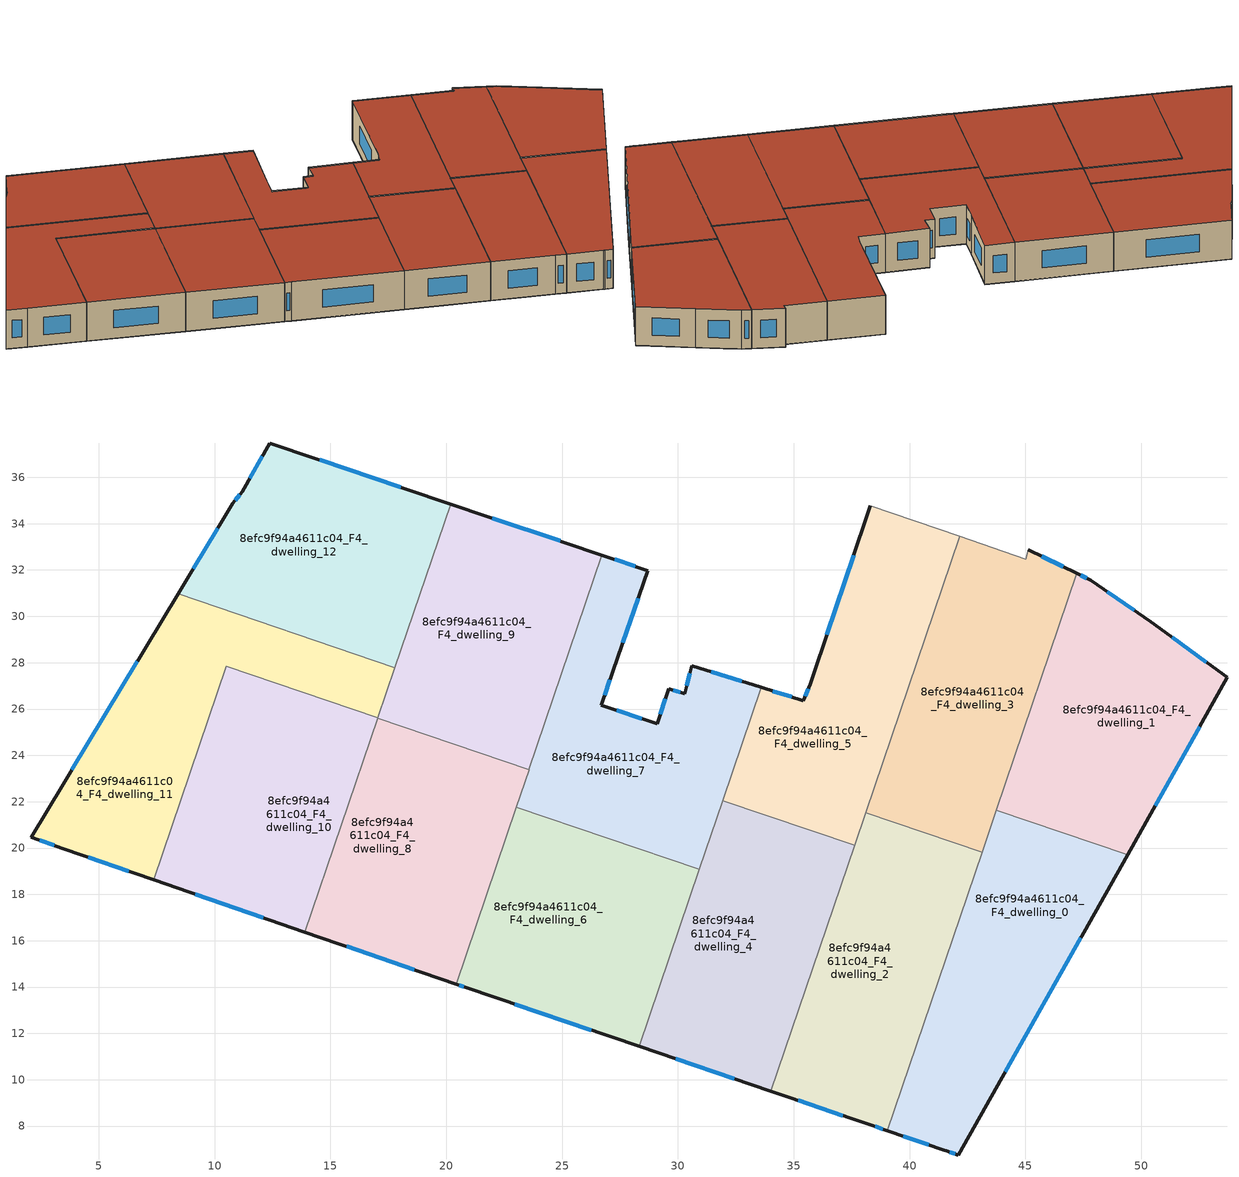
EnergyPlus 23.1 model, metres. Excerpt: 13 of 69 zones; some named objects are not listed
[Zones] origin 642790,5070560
8efc9f94a4611c04_F4_dwelling_0
 floor to 8efc9f94a4611c04_F3_dwelling_12 (EU_floor_Construction): 45.85,13.4 49.41,19.71 43.74,21.63 41.73,15.72 z12
 floor to 8efc9f94a4611c04_F3_dwelling_13 (EU_floor_Construction): 42.1,6.75 45.85,13.4 41.73,15.72 39.04,7.8 41.5,6.95 z12
 wall outside (EU_wall_Construction): 49.41,19.71 42.1,6.75 41.57,6.93 41.5,6.95 39.04,7.8 z12:15
 wall to 8efc9f94a4611c04_F4_dwelling_1 (EU_wall_Construction): 43.74,21.63 49.41,19.71 z12:15
 wall to 8efc9f94a4611c04_F4_dwelling_2 (EU_wall_Construction): 39.04,7.8 43.13,19.82 z12:15
 wall to 8efc9f94a4611c04_F4_dwelling_3 (EU_wall_Construction): 43.13,19.82 43.74,21.63 z12:15
 window (EU_Window_Construction): 40.82,7.19 39.72,7.56 / 47.38,16.12 44.13,10.34 / 41.96,6.8 41.72,6.88 z12.83:14.17
 roof outside (EU_roof_Construction): 49.41,19.71 42.1,6.75 41.57,6.93 41.5,6.95 39.04,7.8 43.74,21.63 z15
8efc9f94a4611c04_F4_dwelling_1
 floor to 8efc9f94a4611c04_F3_dwelling_11 (EU_floor_Construction): 49.87,20.53 53.72,27.36 50.42,29.76 48.85,30.85 44.69,23.45 z12
 floor to 8efc9f94a4611c04_F3_dwelling_12 (EU_floor_Construction): 49.41,19.71 49.87,20.53 44.69,23.45 43.87,21.99 43.74,21.63 z12
 floor to 8efc9f94a4611c04_F3_dwelling_9 (EU_floor_Construction): 43.87,21.99 48.85,30.85 47.81,31.57 47.22,31.85 z12
 wall outside (EU_wall_Construction): 47.22,31.85 47.81,31.57 50.42,29.76 53.72,27.36 49.41,19.71 z12:15
 wall to 8efc9f94a4611c04_F4_dwelling_3 (EU_wall_Construction): 43.74,21.63 47.22,31.85 z12:15
 window (EU_Window_Construction): 52.52,25.24 50.6,21.83 / 47.38,31.77 47.65,31.65 / 48.54,31.07 49.7,30.26 / 51.33,29.1 52.8,28.03 z12.83:14.17
 roof outside (EU_roof_Construction): 50.42,29.76 53.72,27.36 49.41,19.71 43.74,21.63 47.22,31.85 47.81,31.57 z15
8efc9f94a4611c04_F4_dwelling_10
 floor to 8efc9f94a4611c04_F3_dwelling_4 (EU_floor_Construction): 13.9,16.37 17.05,25.62 14.32,26.54 9.46,17.91 z12
 floor to 8efc9f94a4611c04_F3_dwelling_1 (EU_floor_Construction): 12.27,22.9 14.32,26.54 10.5,27.84 9.37,24.53 z12
 floor to 8efc9f94a4611c04_F3_dwelling_2 (EU_floor_Construction): 9.46,17.91 12.27,22.9 9.37,24.53 7.37,18.63 z12
 wall outside (EU_wall_Construction): 13.9,16.37 7.37,18.63 z12:15
 wall to 8efc9f94a4611c04_F4_dwelling_11 (EU_wall_Construction): 7.37,18.63 10.5,27.84 17.05,25.62 z12:15
 wall to 8efc9f94a4611c04_F4_dwelling_8 (EU_wall_Construction): 17.04,25.61 13.9,16.37 z12:15
 window (EU_Window_Construction): 12.09,17 9.18,18.01 z12.83:14.17
 roof outside (EU_roof_Construction): 17.05,25.62 13.9,16.37 7.37,18.63 10.5,27.84 z15
8efc9f94a4611c04_F4_dwelling_11
 floor to 8efc9f94a4611c04_F3_dwelling_1 (EU_floor_Construction): 14.32,26.54 15.47,28.58 8.43,30.97 5.76,26.57 9.37,24.53 10.5,27.84 z12
 floor to 8efc9f94a4611c04_F3_dwelling_2 (EU_floor_Construction): 7.37,18.63 9.37,24.53 5.76,26.57 2.08,20.47 3.48,19.97 z12
 floor to 8efc9f94a4611c04_F3_dwelling_3 (EU_floor_Construction): 17.1,25.77 17.78,27.79 15.47,28.58 14.66,27.14 z12
 floor to 8efc9f94a4611c04_F3_dwelling_4 (EU_floor_Construction): 17.04,25.62 17.1,25.77 14.66,27.14 14.32,26.54 z12
 wall outside (EU_wall_Construction): 7.37,18.63 3.48,19.97 2.08,20.47 8.43,30.97 z12:15
 wall to 8efc9f94a4611c04_F4_dwelling_12 (EU_wall_Construction): 8.43,30.97 17.78,27.79 z12:15
 wall to 8efc9f94a4611c04_F4_dwelling_9 (EU_wall_Construction): 17.78,27.79 17.05,25.62 z12:15
 window (EU_Window_Construction): 6.29,19 4.56,19.6 / 3.09,20.11 2.47,20.33 / 3.84,23.38 6.67,28.07 z12.83:14.17
 roof outside (EU_roof_Construction): 17.78,27.79 17.05,25.62 10.5,27.84 7.37,18.63 3.48,19.97 2.08,20.47 8.43,30.97 z15
8efc9f94a4611c04_F4_dwelling_12
 floor to 8efc9f94a4611c04_F3_dwelling_0 (EU_floor_Construction): 15.51,28.66 19.19,35.19 12.39,37.48 11.19,35.38 10.79,34.88 9.18,32.22 z12
 floor to 8efc9f94a4611c04_F3_dwelling_1 (EU_floor_Construction): 15.47,28.58 15.51,28.66 9.18,32.22 8.43,30.97 z12
 floor to 8efc9f94a4611c04_F3_dwelling_3 (EU_floor_Construction): 17.78,27.79 20.19,34.85 19.19,35.19 15.47,28.58 z12
 wall outside (EU_wall_Construction): 8.43,30.97 10.79,34.88 11.19,35.38 12.39,37.48 20.19,34.85 z12:15
 wall to 8efc9f94a4611c04_F4_dwelling_9 (EU_wall_Construction): 20.19,34.85 17.78,27.79 z12:15
 window (EU_Window_Construction): 9.08,32.05 10.13,33.8 / 10.9,35.02 11.08,35.24 / 11.52,35.96 12.06,36.9 / 14.55,36.75 18.03,35.58 z12.83:14.17
 roof outside (EU_roof_Construction): 20.19,34.85 17.78,27.79 8.43,30.97 10.79,34.88 11.19,35.38 12.39,37.48 z15
8efc9f94a4611c04_F4_dwelling_2
 floor to 8efc9f94a4611c04_F3_dwelling_10 (EU_floor_Construction): 36.38,8.7 42.45,19.49 39.92,20.91 38.1,21.53 34.02,9.51 z12
 floor to 8efc9f94a4611c04_F3_dwelling_9 (EU_floor_Construction): 42.45,19.49 42.72,19.96 39.92,20.91 z12
 floor to 8efc9f94a4611c04_F3_dwelling_13 (EU_floor_Construction): 39.04,7.8 41.73,15.72 40.67,16.32 36.38,8.7 38.3,8.05 z12
 floor to 8efc9f94a4611c04_F3_dwelling_12 (EU_floor_Construction): 41.73,15.72 43.13,19.82 42.72,19.96 40.67,16.32 z12
 wall outside (EU_wall_Construction): 39.04,7.8 38.3,8.05 34.02,9.51 z12:15
 wall to 8efc9f94a4611c04_F4_dwelling_3 (EU_wall_Construction): 38.1,21.53 43.13,19.82 z12:15
 wall to 8efc9f94a4611c04_F4_dwelling_4 (EU_wall_Construction): 34.02,9.51 37.62,20.11 z12:15
 wall to 8efc9f94a4611c04_F4_dwelling_5 (EU_wall_Construction): 37.62,20.11 38.1,21.53 z12:15
 window (EU_Window_Construction): 37.11,8.46 35.2,9.1 / 38.83,7.87 38.51,7.98 z12.83:14.17
 roof outside (EU_roof_Construction): 43.13,19.82 39.04,7.8 38.3,8.05 34.02,9.51 38.1,21.53 z15
8efc9f94a4611c04_F4_dwelling_3
 floor to 8efc9f94a4611c04_F3_dwelling_9 (EU_floor_Construction): 43.87,21.99 47.22,31.85 45.11,32.87 45.01,32.47 43.56,32.97 39.62,25.97 38.22,21.87 39.92,20.91 42.72,19.96 z12
 floor to 8efc9f94a4611c04_F3_dwelling_7 (EU_floor_Construction): 39.62,25.97 43.56,32.97 42.16,33.45 z12
 floor to 8efc9f94a4611c04_F3_dwelling_12 (EU_floor_Construction): 43.13,19.82 43.87,21.99 42.72,19.96 z12
 floor to 8efc9f94a4611c04_F3_dwelling_10 (EU_floor_Construction): 39.92,20.91 38.22,21.87 38.1,21.53 z12
 wall outside (EU_wall_Construction): 45.11,32.87 47.22,31.85 z12:15
 wall adiabatic (EU_wall_Construction): 42.16,33.45 45.01,32.47 45.11,32.87 z12:15
 wall to 8efc9f94a4611c04_F4_dwelling_5 (EU_wall_Construction): 38.1,21.53 42.16,33.45 z12:15
 window (EU_Window_Construction): 45.7,32.59 46.64,32.14 z12.83:14.17
 roof outside (EU_roof_Construction): 47.22,31.85 43.13,19.82 38.1,21.53 42.16,33.45 45.01,32.47 45.11,32.87 z15
8efc9f94a4611c04_F4_dwelling_4
 floor to 8efc9f94a4611c04_F3_dwelling_8 (EU_floor_Construction): 30.93,10.55 36.39,20.24 35.05,20.99 31.93,22.05 28.32,11.44 z12
 floor to 8efc9f94a4611c04_F3_dwelling_7 (EU_floor_Construction): 36.39,20.24 36.53,20.49 35.05,20.99 z12
 floor to 8efc9f94a4611c04_F3_dwelling_10 (EU_floor_Construction): 34.02,9.51 37.62,20.11 36.53,20.49 30.93,10.55 z12
 wall outside (EU_wall_Construction): 34.02,9.51 28.32,11.44 z12:15
 wall to 8efc9f94a4611c04_F4_dwelling_5 (EU_wall_Construction): 31.93,22.05 37.62,20.11 z12:15
 wall to 8efc9f94a4611c04_F4_dwelling_6 (EU_wall_Construction): 28.32,11.44 30.92,19.08 z12:15
 wall to 8efc9f94a4611c04_F4_dwelling_7 (EU_wall_Construction): 30.92,19.08 31.93,22.05 z12:15
 window (EU_Window_Construction): 32.44,10.04 29.9,10.9 z12.83:14.17
 roof outside (EU_roof_Construction): 37.62,20.11 34.02,9.51 28.32,11.44 31.93,22.05 z15
8efc9f94a4611c04_F4_dwelling_5
 floor to 8efc9f94a4611c04_F3_dwelling_7 (EU_floor_Construction): 36.53,20.49 39.62,25.97 42.16,33.45 38.31,34.77 35.7,27.07 35.4,26.37 33.59,26.93 32.13,22.63 35.05,20.99 z12
 floor to 8efc9f94a4611c04_F3_dwelling_9 (EU_floor_Construction): 38.22,21.87 39.62,25.97 37.53,22.26 z12
 floor to 8efc9f94a4611c04_F3_dwelling_8 (EU_floor_Construction): 35.05,20.99 32.13,22.63 31.93,22.05 z12
 floor adiabatic (EU_floor_Construction): 37.62,20.11 38.22,21.87 37.53,22.26 36.53,20.49 z12
 wall outside (EU_wall_Construction): 33.59,26.93 35.4,26.37 35.7,27.07 38.31,34.77 z12:15
 wall adiabatic (EU_wall_Construction): 38.31,34.77 42.16,33.45 z12:15
 wall to 8efc9f94a4611c04_F4_dwelling_7 (EU_wall_Construction): 31.93,22.05 33.59,26.93 z12:15
 window (EU_Window_Construction): 34.09,26.78 34.9,26.52 / 35.49,26.56 35.62,26.87 / 36.43,29.2 37.59,32.64 z12.83:14.17
 roof outside (EU_roof_Construction): 42.16,33.45 37.62,20.11 31.93,22.05 33.59,26.93 35.4,26.37 35.7,27.07 38.31,34.77 z15
8efc9f94a4611c04_F4_dwelling_6
 floor to 8efc9f94a4611c04_F3_dwelling_6 (EU_floor_Construction): 24.92,12.59 28.62,19.17 25.52,20.92 23.02,21.77 20.42,14.12 20.89,13.96 z12
 floor to 8efc9f94a4611c04_F3_dwelling_8 (EU_floor_Construction): 28.32,11.44 30.92,19.08 28.95,19.75 24.92,12.59 z12
 floor to 8efc9f94a4611c04_F3_dwelling_5 (EU_floor_Construction): 28.62,19.17 28.95,19.75 25.52,20.92 z12
 wall outside (EU_wall_Construction): 28.32,11.44 20.89,13.96 20.42,14.12 z12:15
 wall to 8efc9f94a4611c04_F4_dwelling_7 (EU_wall_Construction): 23.02,21.77 30.92,19.08 z12:15
 wall to 8efc9f94a4611c04_F4_dwelling_8 (EU_wall_Construction): 20.42,14.12 23.02,21.77 z12:15
 window (EU_Window_Construction): 20.76,14.01 20.55,14.08 / 26.26,12.14 22.95,13.26 z12.83:14.17
 roof outside (EU_roof_Construction): 30.92,19.08 28.32,11.44 20.89,13.96 20.42,14.12 23.02,21.77 z15
8efc9f94a4611c04_F4_dwelling_7
 floor to 8efc9f94a4611c04_F3_dwelling_5 (EU_floor_Construction): 28.95,19.75 33.09,27.09 30.6,27.87 30.3,26.67 29.6,26.87 29.1,25.37 26.7,26.17 27.2,27.67 28.7,31.97 26.72,32.64 23.18,22.24 25.52,20.92 z12
 floor to 8efc9f94a4611c04_F3_dwelling_7 (EU_floor_Construction): 32.13,22.63 33.59,26.93 33.09,27.09 30.95,23.3 z12
 floor to 8efc9f94a4611c04_F3_dwelling_6 (EU_floor_Construction): 25.52,20.92 23.18,22.24 23.02,21.77 z12
 floor to 8efc9f94a4611c04_F3_dwelling_8 (EU_floor_Construction): 30.92,19.08 32.13,22.63 30.95,23.3 28.95,19.75 z12
 wall outside (EU_wall_Construction): 26.72,32.64 28.7,31.97 27.2,27.67 26.7,26.17 29.1,25.37 29.6,26.87 30.3,26.67 30.6,27.87 33.59,26.93 z12:15
 wall to 8efc9f94a4611c04_F4_dwelling_9 (EU_wall_Construction): 23.57,23.39 26.72,32.64 z12:15
 wall to 8efc9f94a4611c04_F4_dwelling_8 (EU_wall_Construction): 23.02,21.77 23.57,23.39 z12:15
 window (EU_Window_Construction): 27.06,27.26 26.84,26.59 / 27.36,25.95 28.43,25.59 / 29.24,25.78 29.46,26.45 / 29.79,26.81 30.11,26.72 / 30.38,27 30.52,27.54 / 31.43,27.61 32.76,27.19 / 27.27,32.46 28.15,32.16 / 28.29,30.78 27.61,28.86 z12.83:14.17
 roof outside (EU_roof_Construction): 28.7,31.97 27.2,27.67 26.7,26.17 29.1,25.37 29.6,26.87 30.3,26.67 30.6,27.87 33.59,26.93 30.92,19.08 23.02,21.77 26.72,32.64 z15
8efc9f94a4611c04_F4_dwelling_8
 floor to 8efc9f94a4611c04_F3_dwelling_4 (EU_floor_Construction): 16.52,15.47 21.06,23.54 17.9,25.31 17.04,25.61 13.9,16.37 z12
 floor to 8efc9f94a4611c04_F3_dwelling_3 (EU_floor_Construction): 21.06,23.54 21.4,24.13 17.9,25.31 z12
 floor to 8efc9f94a4611c04_F3_dwelling_6 (EU_floor_Construction): 20.42,14.12 23.18,22.24 21.02,23.45 16.52,15.47 z12
 floor to 8efc9f94a4611c04_F3_dwelling_5 (EU_floor_Construction): 23.18,22.24 23.57,23.39 21.4,24.13 21.02,23.45 z12
 wall outside (EU_wall_Construction): 20.42,14.12 13.9,16.37 z12:15
 wall to 8efc9f94a4611c04_F4_dwelling_9 (EU_wall_Construction): 17.04,25.61 23.57,23.39 z12:15
 window (EU_Window_Construction): 18.62,14.75 15.71,15.75 z12.83:14.17
 roof outside (EU_roof_Construction): 23.57,23.39 20.42,14.12 13.9,16.37 17.04,25.61 z15
8efc9f94a4611c04_F4_dwelling_9
 floor to 8efc9f94a4611c04_F3_dwelling_3 (EU_floor_Construction): 21.4,24.13 26.28,32.79 20.19,34.85 17.1,25.77 17.9,25.31 z12
 floor adiabatic (EU_floor_Construction): 23.57,23.39 26.72,32.64 26.28,32.79 21.4,24.13 z12
 floor to 8efc9f94a4611c04_F3_dwelling_4 (EU_floor_Construction): 17.9,25.31 17.1,25.77 17.04,25.61 z12
 wall outside (EU_wall_Construction): 20.19,34.85 26.72,32.64 z12:15
 window (EU_Window_Construction): 21.99,34.24 24.91,33.25 z12.83:14.17
 roof outside (EU_roof_Construction): 26.72,32.64 23.57,23.39 17.04,25.61 20.19,34.85 z15
[Building]
EU S2 Campaign: North Axis=0; Terrain=City; Solar Distribution=FullExterior
[Site:Location]
Lyon-Bron: Latitude=45.75; Longitude=5; Time Zone=1; Elevation=198
[SizingPeriod:WeatherFileDays]
AnnualSizingPeriod: Begin Month=1; Begin Day of Month=1; End Month=12; End Day of Month=31; Day of Week for Start Day=Monday; Use Weather File Daylight Saving Period=No; Use Weather File Rain and Snow Indicators=No
[MATERIAL]
EU_InternalMass_Material: Roughness=MediumRough; Thickness=0.1; Conductivity=1; Density=1800; Specific Heat=900; Thermal Absorptance=0.9; Solar Absorptance=0.7; Visible Absorptance=0.7
[MATERIAL:NOMASS] Roughness=MediumRough; Thermal Absorptance=0.9; Solar Absorptance=0.7; Visible Absorptance=0.7
Name | Thermal Resistance
EU_wall_NoMass | 1.97775
EU_roof_NoMass | 1.81626
EU_floor_NoMass | 1.84812
[WINDOWMATERIAL:SIMPLEGLAZINGSYSTEM]
EU_Window_SimpleGlazing: UFactor=3.27502; Solar Heat Gain Coefficient=0.76; Visible Transmittance=0.76
[CONSTRUCTION]
EU_wall_Construction: EU_wall_NoMass
EU_roof_Construction: EU_roof_NoMass
EU_floor_Construction: EU_floor_NoMass
EU_InternalMass_Construction: EU_InternalMass_Material
EU_Window_Construction: EU_Window_SimpleGlazing
[ZONE] Type=1; Multiplier=1; Ceiling Height=autocalculate; Floor Area=autocalculate; Part of Total Floor Area=Yes
Name | Volume
8efc9f94a4611c04_F4_dwelling_0 | 202.153
8efc9f94a4611c04_F4_dwelling_1; 8efc9f94a4611c04_F4_dwelling_7 | 202.135
8efc9f94a4611c04_F4_dwelling_10; 8efc9f94a4611c04_F4_dwelling_11 | 202.138
8efc9f94a4611c04_F4_dwelling_12; 8efc9f94a4611c04_F4_dwelling_6 | 202.134
8efc9f94a4611c04_F4_dwelling_2 | 202.1
8efc9f94a4611c04_F4_dwelling_3; 8efc9f94a4611c04_F4_dwelling_8 | 202.113
8efc9f94a4611c04_F4_dwelling_4 | 202.154
8efc9f94a4611c04_F4_dwelling_5 | 202.143
8efc9f94a4611c04_F4_dwelling_9 | 202.12
[INTERNALMASS] Construction=EU_InternalMass_Construction
Name | Zone or ZoneList | Surface Area
8efc9f94a4611c04_F4_dwelling_0_EU_InternalMass | 8efc9f94a4611c04_F4_dwelling_0 | 67.3843
8efc9f94a4611c04_F4_dwelling_1_EU_InternalMass | 8efc9f94a4611c04_F4_dwelling_1 | 67.3783
8efc9f94a4611c04_F4_dwelling_2_EU_InternalMass | 8efc9f94a4611c04_F4_dwelling_2 | 67.3668
8efc9f94a4611c04_F4_dwelling_3_EU_InternalMass | 8efc9f94a4611c04_F4_dwelling_3 | 67.3711
8efc9f94a4611c04_F4_dwelling_4_EU_InternalMass | 8efc9f94a4611c04_F4_dwelling_4 | 67.3826
8efc9f94a4611c04_F4_dwelling_5_EU_InternalMass | 8efc9f94a4611c04_F4_dwelling_5 | 67.381
8efc9f94a4611c04_F4_dwelling_6_EU_InternalMass | 8efc9f94a4611c04_F4_dwelling_6 | 67.3761
8efc9f94a4611c04_F4_dwelling_7_EU_InternalMass | 8efc9f94a4611c04_F4_dwelling_7 | 67.3781
8efc9f94a4611c04_F4_dwelling_8_EU_InternalMass | 8efc9f94a4611c04_F4_dwelling_8 | 67.3727
8efc9f94a4611c04_F4_dwelling_9_EU_InternalMass | 8efc9f94a4611c04_F4_dwelling_9 | 67.3726
8efc9f94a4611c04_F4_dwelling_10_EU_InternalMass | 8efc9f94a4611c04_F4_dwelling_10 | 67.3805
8efc9f94a4611c04_F4_dwelling_11_EU_InternalMass | 8efc9f94a4611c04_F4_dwelling_11 | 67.3796
8efc9f94a4611c04_F4_dwelling_12_EU_InternalMass | 8efc9f94a4611c04_F4_dwelling_12 | 67.3776
[OTHEREQUIPMENT] Fuel Type=Electricity; Design Level Calculation Method=Watts/Area; Power per Zone Floor Area=1; Fraction Latent=0; Fraction Radiant=0; Fraction Lost=0; Carbon Dioxide Generation Rate=0; EndUse Subcategory=EU_Step8_InternalGains
Name | Zone or ZoneList or Space or SpaceList | Schedule
EU_Step8_InternalGain_8efc9f94a4611c04_F4_dwelling_0_f000 | 8efc9f94a4611c04_F4_dwelling_0 | EU_Step8_GainSchedule_8efc9f94a4611c04_F4_dwelling_0_f000
EU_Step8_InternalGain_8efc9f94a4611c04_F4_dwelling_1_f000 | 8efc9f94a4611c04_F4_dwelling_1 | EU_Step8_GainSchedule_8efc9f94a4611c04_F4_dwelling_1_f000
EU_Step8_InternalGain_8efc9f94a4611c04_F4_dwelling_2_f000 | 8efc9f94a4611c04_F4_dwelling_2 | EU_Step8_GainSchedule_8efc9f94a4611c04_F4_dwelling_2_f000
EU_Step8_InternalGain_8efc9f94a4611c04_F4_dwelling_3_f000 | 8efc9f94a4611c04_F4_dwelling_3 | EU_Step8_GainSchedule_8efc9f94a4611c04_F4_dwelling_3_f000
EU_Step8_InternalGain_8efc9f94a4611c04_F4_dwelling_4_f000 | 8efc9f94a4611c04_F4_dwelling_4 | EU_Step8_GainSchedule_8efc9f94a4611c04_F4_dwelling_4_f000
EU_Step8_InternalGain_8efc9f94a4611c04_F4_dwelling_5_f000 | 8efc9f94a4611c04_F4_dwelling_5 | EU_Step8_GainSchedule_8efc9f94a4611c04_F4_dwelling_5_f000
EU_Step8_InternalGain_8efc9f94a4611c04_F4_dwelling_6_f000 | 8efc9f94a4611c04_F4_dwelling_6 | EU_Step8_GainSchedule_8efc9f94a4611c04_F4_dwelling_6_f000
EU_Step8_InternalGain_8efc9f94a4611c04_F4_dwelling_7_f000 | 8efc9f94a4611c04_F4_dwelling_7 | EU_Step8_GainSchedule_8efc9f94a4611c04_F4_dwelling_7_f000
EU_Step8_InternalGain_8efc9f94a4611c04_F4_dwelling_8_f000 | 8efc9f94a4611c04_F4_dwelling_8 | EU_Step8_GainSchedule_8efc9f94a4611c04_F4_dwelling_8_f000
EU_Step8_InternalGain_8efc9f94a4611c04_F4_dwelling_9_f000 | 8efc9f94a4611c04_F4_dwelling_9 | EU_Step8_GainSchedule_8efc9f94a4611c04_F4_dwelling_9_f000
EU_Step8_InternalGain_8efc9f94a4611c04_F4_dwelling_10_f000 | 8efc9f94a4611c04_F4_dwelling_10 | EU_Step8_GainSchedule_8efc9f94a4611c04_F4_dwelling_10_f000
EU_Step8_InternalGain_8efc9f94a4611c04_F4_dwelling_11_f000 | 8efc9f94a4611c04_F4_dwelling_11 | EU_Step8_GainSchedule_8efc9f94a4611c04_F4_dwelling_11_f000
EU_Step8_InternalGain_8efc9f94a4611c04_F4_dwelling_12_f000 | 8efc9f94a4611c04_F4_dwelling_12 | EU_Step8_GainSchedule_8efc9f94a4611c04_F4_dwelling_12_f000
[ZONEVENTILATION:DESIGNFLOWRATE] Schedule=EU_AlwaysOn; Design Flow Rate Calculation Method=AirChanges/Hour; Air Changes per Hour=0.759424; Ventilation Type=Natural; Fan Pressure Rise=0; Fan Total Efficiency=1; Constant Term Coefficient=1; Temperature Term Coefficient=0; Velocity Term Coefficient=0; Velocity Squared Term Coefficient=0; Minimum Indoor Temperature=-100; Maximum Indoor Temperature=100; Delta Temperature=-100; Minimum Outdoor Temperature=-100; Maximum Outdoor Temperature=100; Maximum Wind Speed=40
Name | Zone or ZoneList or Space or SpaceList
EU_ConstantAir_8efc9f94a4611c04_F4_dwelling_0 | 8efc9f94a4611c04_F4_dwelling_0
EU_ConstantAir_8efc9f94a4611c04_F4_dwelling_1 | 8efc9f94a4611c04_F4_dwelling_1
EU_ConstantAir_8efc9f94a4611c04_F4_dwelling_2 | 8efc9f94a4611c04_F4_dwelling_2
EU_ConstantAir_8efc9f94a4611c04_F4_dwelling_3 | 8efc9f94a4611c04_F4_dwelling_3
EU_ConstantAir_8efc9f94a4611c04_F4_dwelling_4 | 8efc9f94a4611c04_F4_dwelling_4
EU_ConstantAir_8efc9f94a4611c04_F4_dwelling_5 | 8efc9f94a4611c04_F4_dwelling_5
EU_ConstantAir_8efc9f94a4611c04_F4_dwelling_6 | 8efc9f94a4611c04_F4_dwelling_6
EU_ConstantAir_8efc9f94a4611c04_F4_dwelling_7 | 8efc9f94a4611c04_F4_dwelling_7
EU_ConstantAir_8efc9f94a4611c04_F4_dwelling_8 | 8efc9f94a4611c04_F4_dwelling_8
EU_ConstantAir_8efc9f94a4611c04_F4_dwelling_9 | 8efc9f94a4611c04_F4_dwelling_9
EU_ConstantAir_8efc9f94a4611c04_F4_dwelling_10 | 8efc9f94a4611c04_F4_dwelling_10
EU_ConstantAir_8efc9f94a4611c04_F4_dwelling_11 | 8efc9f94a4611c04_F4_dwelling_11
EU_ConstantAir_8efc9f94a4611c04_F4_dwelling_12 | 8efc9f94a4611c04_F4_dwelling_12
[HVACTEMPLATE:ZONE:IDEALLOADSAIRSYSTEM] System Availability Schedule=EU_AlwaysOn; Maximum Heating Supply Air Temperature=50; Minimum Cooling Supply Air Temperature=13; Maximum Heating Supply Air Humidity Ratio=0.0156; Minimum Cooling Supply Air Humidity Ratio=0.0077; Heating Limit=NoLimit; Cooling Limit=NoLimit; Heating Availability Schedule=EU_AlwaysOn; Cooling Availability Schedule=EU_CoolingOff; Dehumidification Control Type=ConstantSensibleHeatRatio; Cooling Sensible Heat Ratio=0.7; Dehumidification Setpoint=60; Humidification Control Type=None; Humidification Setpoint=30; Outdoor Air Method=None; Outdoor Air Flow Rate per Person=0.00944; Outdoor Air Flow Rate per Zone Floor Area=0; Outdoor Air Flow Rate per Zone=0; Demand Controlled Ventilation Type=None; Outdoor Air Economizer Type=NoEconomizer; Heat Recovery Type=None; Sensible Heat Recovery Effectiveness=0.7; Latent Heat Recovery Effectiveness=0.65
Name | Template Thermostat
8efc9f94a4611c04_F4_dwelling_0 | EU_HeatOnly_8efc9f94a4611c04_F4_dwelling_0
8efc9f94a4611c04_F4_dwelling_1 | EU_HeatOnly_8efc9f94a4611c04_F4_dwelling_1
8efc9f94a4611c04_F4_dwelling_2 | EU_HeatOnly_8efc9f94a4611c04_F4_dwelling_2
8efc9f94a4611c04_F4_dwelling_3 | EU_HeatOnly_8efc9f94a4611c04_F4_dwelling_3
8efc9f94a4611c04_F4_dwelling_4 | EU_HeatOnly_8efc9f94a4611c04_F4_dwelling_4
8efc9f94a4611c04_F4_dwelling_5 | EU_HeatOnly_8efc9f94a4611c04_F4_dwelling_5
8efc9f94a4611c04_F4_dwelling_6 | EU_HeatOnly_8efc9f94a4611c04_F4_dwelling_6
8efc9f94a4611c04_F4_dwelling_7 | EU_HeatOnly_8efc9f94a4611c04_F4_dwelling_7
8efc9f94a4611c04_F4_dwelling_8 | EU_HeatOnly_8efc9f94a4611c04_F4_dwelling_8
8efc9f94a4611c04_F4_dwelling_9 | EU_HeatOnly_8efc9f94a4611c04_F4_dwelling_9
8efc9f94a4611c04_F4_dwelling_10 | EU_HeatOnly_8efc9f94a4611c04_F4_dwelling_10
8efc9f94a4611c04_F4_dwelling_11 | EU_HeatOnly_8efc9f94a4611c04_F4_dwelling_11
8efc9f94a4611c04_F4_dwelling_12 | EU_HeatOnly_8efc9f94a4611c04_F4_dwelling_12
[SIZING:ZONE] Zone Cooling Design Supply Air Temperature Input Method=SupplyAirTemperature; Zone Cooling Design Supply Air Temperature=13; Zone Heating Design Supply Air Temperature Input Method=SupplyAirTemperature; Zone Heating Design Supply Air Temperature=50; Zone Cooling Design Supply Air Humidity Ratio=0.008; Zone Heating Design Supply Air Humidity Ratio=0.008; Cooling Design Air Flow Method=DesignDay; Cooling Design Air Flow Rate=0; Cooling Minimum Air Flow per Zone Floor Area=0.000762; Cooling Minimum Air Flow=0; Cooling Minimum Air Flow Fraction=0.2; Heating Design Air Flow Method=DesignDay; Heating Design Air Flow Rate=0; Heating Maximum Air Flow per Zone Floor Area=0.002032; Heating Maximum Air Flow=0.141576; Heating Maximum Air Flow Fraction=0.3; Account for Dedicated Outdoor Air System=No; Dedicated Outdoor Air System Control Strategy=NeutralSupplyAir; Dedicated Outdoor Air Low Setpoint Temperature for Design=autosize; Dedicated Outdoor Air High Setpoint Temperature for Design=autosize; Zone Load Sizing Method=Sensible Load Only No Latent Load; Zone Latent Cooling Design Supply Air Humidity Ratio Input Method=HumidityRatioDifference; Zone Cooling Design Supply Air Humidity Ratio Difference=0.005; Zone Latent Heating Design Supply Air Humidity Ratio Input Method=HumidityRatioDifference; Zone Humidification Design Supply Air Humidity Ratio Difference=0.005
8efc9f94a4611c04_F4_dwelling_0; 8efc9f94a4611c04_F4_dwelling_1; 8efc9f94a4611c04_F4_dwelling_2; 8efc9f94a4611c04_F4_dwelling_3; 8efc9f94a4611c04_F4_dwelling_4; 8efc9f94a4611c04_F4_dwelling_5; 8efc9f94a4611c04_F4_dwelling_6; 8efc9f94a4611c04_F4_dwelling_7; 8efc9f94a4611c04_F4_dwelling_8; 8efc9f94a4611c04_F4_dwelling_9; 8efc9f94a4611c04_F4_dwelling_10; 8efc9f94a4611c04_F4_dwelling_11; 8efc9f94a4611c04_F4_dwelling_12
[SCHEDULE:CONSTANT]
Name | Hourly Value
EU_AlwaysOn | 1
EU_CoolingOff | 0
[SCHEDULE:FILE] Column Number=1; Rows to Skip at Top=0; Number of Hours of Data=8760; Column Separator=Comma; Interpolate to Timestep=No; Minutes per Item=60; Adjust Schedule for Daylight Savings=Yes
Name | File
EU_Step8_GainSchedule_8efc9f94a4611c04_F4_dwelling_0_f000 | ../../schedules/8efc9f94a4611c04/8efc9f94a4611c04_F4_dwelling_0_f000_gain.csv
EU_Step8_GainSchedule_8efc9f94a4611c04_F4_dwelling_1_f000 | ../../schedules/8efc9f94a4611c04/8efc9f94a4611c04_F4_dwelling_1_f000_gain.csv
EU_Step8_GainSchedule_8efc9f94a4611c04_F4_dwelling_2_f000 | ../../schedules/8efc9f94a4611c04/8efc9f94a4611c04_F4_dwelling_2_f000_gain.csv
EU_Step8_GainSchedule_8efc9f94a4611c04_F4_dwelling_3_f000 | ../../schedules/8efc9f94a4611c04/8efc9f94a4611c04_F4_dwelling_3_f000_gain.csv
EU_Step8_GainSchedule_8efc9f94a4611c04_F4_dwelling_4_f000 | ../../schedules/8efc9f94a4611c04/8efc9f94a4611c04_F4_dwelling_4_f000_gain.csv
EU_Step8_GainSchedule_8efc9f94a4611c04_F4_dwelling_5_f000 | ../../schedules/8efc9f94a4611c04/8efc9f94a4611c04_F4_dwelling_5_f000_gain.csv
EU_Step8_GainSchedule_8efc9f94a4611c04_F4_dwelling_6_f000 | ../../schedules/8efc9f94a4611c04/8efc9f94a4611c04_F4_dwelling_6_f000_gain.csv
EU_Step8_GainSchedule_8efc9f94a4611c04_F4_dwelling_7_f000 | ../../schedules/8efc9f94a4611c04/8efc9f94a4611c04_F4_dwelling_7_f000_gain.csv
EU_Step8_GainSchedule_8efc9f94a4611c04_F4_dwelling_8_f000 | ../../schedules/8efc9f94a4611c04/8efc9f94a4611c04_F4_dwelling_8_f000_gain.csv
EU_Step8_GainSchedule_8efc9f94a4611c04_F4_dwelling_9_f000 | ../../schedules/8efc9f94a4611c04/8efc9f94a4611c04_F4_dwelling_9_f000_gain.csv
EU_Step8_GainSchedule_8efc9f94a4611c04_F4_dwelling_10_f000 | ../../schedules/8efc9f94a4611c04/8efc9f94a4611c04_F4_dwelling_10_f000_gain.csv
EU_Step8_GainSchedule_8efc9f94a4611c04_F4_dwelling_11_f000 | ../../schedules/8efc9f94a4611c04/8efc9f94a4611c04_F4_dwelling_11_f000_gain.csv
EU_Step8_GainSchedule_8efc9f94a4611c04_F4_dwelling_12_f000 | ../../schedules/8efc9f94a4611c04/8efc9f94a4611c04_F4_dwelling_12_f000_gain.csv
